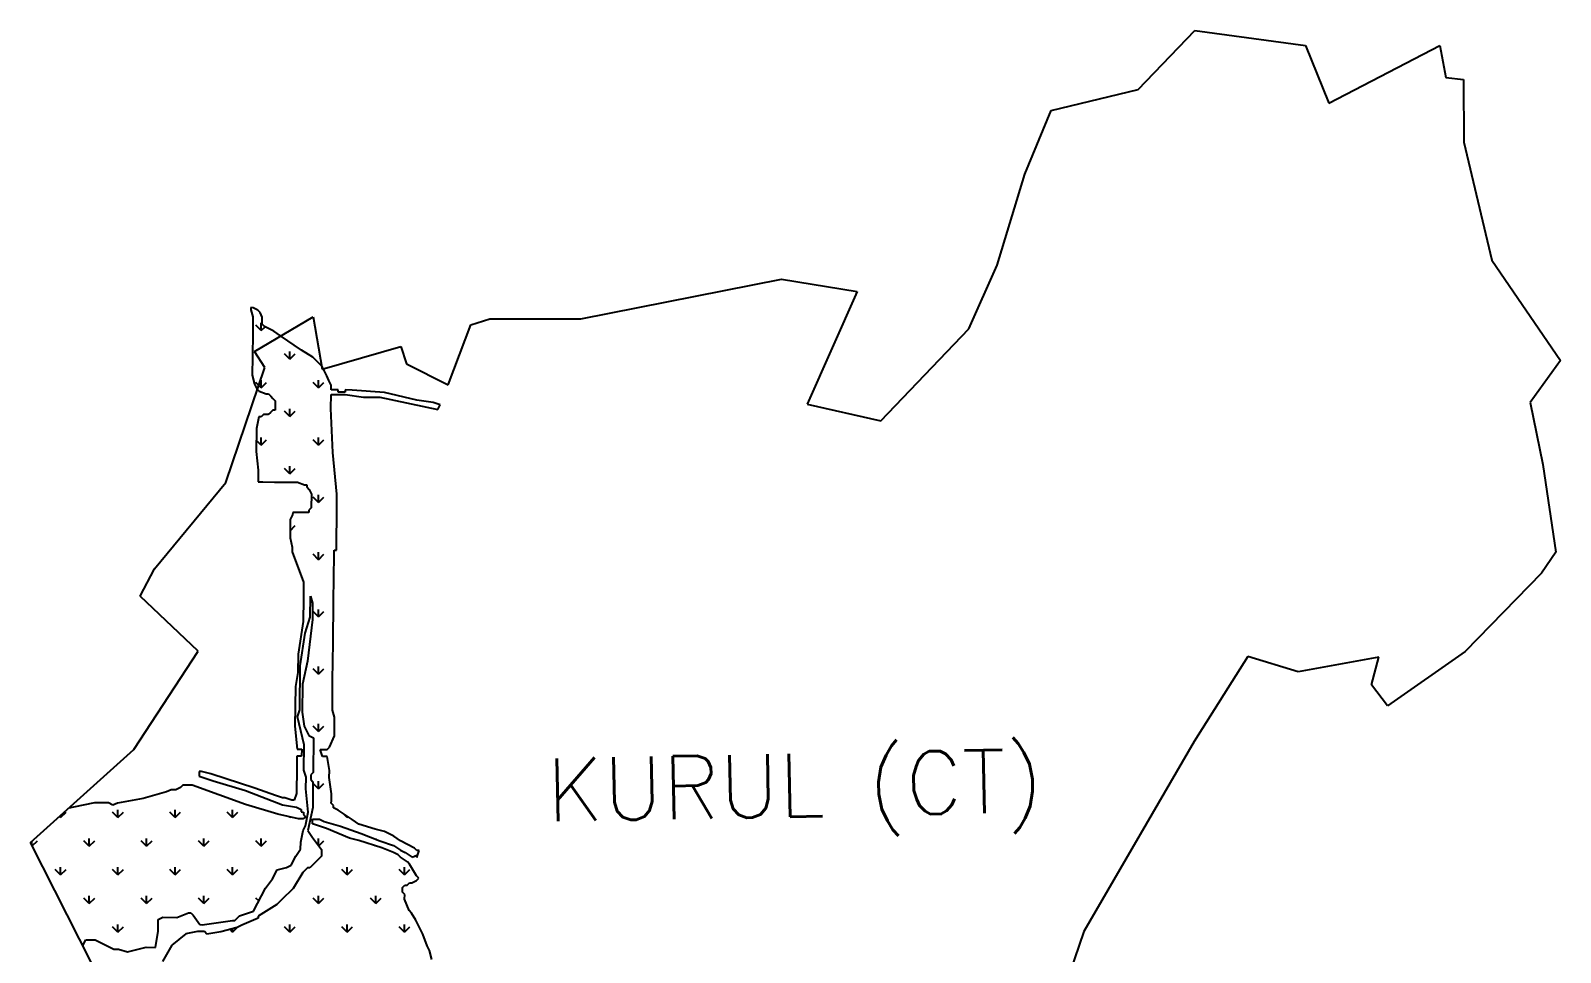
# Model space of a CAD drawing. Header units: metres. Extents: x 276738 to 279380, y 2061662 to 2064315.
# Drawn here: x 276738 to 279380, y 2062723 to 2064315 of the extents above; entities that cross this region are included whole.
import ezdxf

# ---------------------------------------------------------------- set-up
doc = ezdxf.new("R2010")
doc.units = ezdxf.units.M
doc.header["$MEASUREMENT"] = 0
for name, color, linetype in [('MANGROOVES', 112, 'Continuous'), ('village', 3, 'Continuous'), ('VILLAGE NAME', 250, 'Continuous')]:
    doc.layers.add(name, color=color, linetype=linetype)
doc.styles.get("Standard").update_dxf_attribs({"font": 'simplex.shx'})

msp = doc.modelspace()

# ---------------------------------------------------------------- linework, layer by layer
at = {"color": 3}
msp.add_line((277124.4, 2063760.8), (277225.8, 2063820.9), dxfattribs=at)
at = {"layer": 'MANGROOVES'}
for p, q in [((277122.2, 2063836.6), (277118.2, 2063836.7)), ((277118.2, 2063836.7), (277118.2, 2063832.7)), ((277118.2, 2063832.7), (277122, 2063820.6)), ((277122, 2063820.6), (277121.8, 2063796.5)), ((277130.2, 2063832.5), (277122.2, 2063836.6)), ((277134.2, 2063828.5), (277130.2, 2063832.5)), ((277138.1, 2063820.4), (277134.2, 2063828.5)), ((277138, 2063812.4), (277138.1, 2063820.4)), ((277121.7, 2063792.5), (277121.3, 2063752.4)), ((277121.8, 2063796.5), (277121.7, 2063792.5)), ((277137.9, 2063808.4), (277138, 2063812.4)), ((277141.9, 2063804.3), (277137.9, 2063808.4)), ((277149.9, 2063800.2), (277141.9, 2063804.3)), ((277157.9, 2063796.1), (277149.9, 2063800.2)), ((277169.8, 2063788), (277157.9, 2063796.1)), ((277205.6, 2063763.5), (277169.8, 2063788)), ((277225.6, 2063751.3), (277205.6, 2063763.5)), ((277121.3, 2063752.4), (277120.9, 2063720.3)), ((277241.4, 2063735.1), (277225.6, 2063751.3)), ((277120.9, 2063720.3), (277124.8, 2063704.2)), ((277245.4, 2063727), (277241.4, 2063735.1)), ((277249.3, 2063718.9), (277245.4, 2063727)), ((277253.2, 2063710.9), (277249.3, 2063718.9)), ((277257.1, 2063702.8), (277253.2, 2063710.9)), ((277124.8, 2063704.2), (277128.7, 2063696.2)), ((277128.7, 2063696.2), (277132.7, 2063692.1)), ((277132.7, 2063692.1), (277144.7, 2063688)), ((277144.7, 2063688), (277148.7, 2063687.9)), ((277148.7, 2063687.9), (277152.6, 2063683.9)), ((277152.6, 2063683.9), (277156.6, 2063679.8)), ((277256.7, 2063662.7), (277257, 2063686.8)), ((277257, 2063694.8), (277257.1, 2063702.8)), ((277261.1, 2063694.7), (277257, 2063694.8)), ((277257, 2063686.8), (277269, 2063686.6)), ((277269.1, 2063694.7), (277261.1, 2063694.7)), ((277269, 2063690.6), (277269.1, 2063694.7)), ((277281.1, 2063690.5), (277269, 2063690.6)), ((277269, 2063686.6), (277281, 2063686.5)), ((277281, 2063686.5), (277313.1, 2063682.1)), ((277293.1, 2063694.4), (277281.1, 2063694.5)), ((277281.1, 2063694.5), (277281.1, 2063690.5)), ((277349.2, 2063689.8), (277293.1, 2063694.4)), ((277405.2, 2063677.1), (277349.2, 2063689.8)), ((277156.4, 2063659.8), (277152.3, 2063655.8)), ((277160.4, 2063659.7), (277156.4, 2063659.8)), ((277156.6, 2063679.8), (277160.6, 2063675.8)), ((277160.5, 2063667.7), (277160.4, 2063663.7)), ((277160.4, 2063663.7), (277160.4, 2063659.7)), ((277160.6, 2063675.8), (277160.5, 2063671.8)), ((277160.5, 2063671.8), (277160.5, 2063667.7)), ((277259.9, 2063586.4), (277256.7, 2063662.7)), ((277313.1, 2063682.1), (277317.1, 2063682.1)), ((277317.1, 2063682.1), (277341.1, 2063681.8)), ((277341.1, 2063681.8), (277441.2, 2063660.7)), ((277433.3, 2063672.8), (277405.2, 2063677.1)), ((277445.3, 2063668.7), (277433.3, 2063672.8)), ((277441.2, 2063660.7), (277445.3, 2063668.7)), ((277132.2, 2063648), (277128, 2063628)), ((277136.2, 2063648), (277132.2, 2063648)), ((277140.3, 2063651.9), (277136.2, 2063648)), ((277148.3, 2063651.8), (277140.3, 2063651.9)), ((277152.3, 2063655.8), (277148.3, 2063651.8)), ((277128, 2063628), (277127.5, 2063587.9)), ((277127.5, 2063587.9), (277131.2, 2063555.7)), ((277267.1, 2063514.2), (277259.9, 2063586.4)), ((277131.2, 2063555.7), (277131, 2063539.7)), ((277131, 2063539.7), (277131, 2063535.7)), ((277131, 2063535.7), (277135, 2063535.6)), ((277135, 2063535.6), (277139, 2063535.6)), ((277139, 2063535.6), (277159.1, 2063535.4)), ((277159.1, 2063535.4), (277179.1, 2063535.2)), ((277179.1, 2063535.2), (277191.1, 2063535)), ((277191.1, 2063535), (277199.2, 2063535)), ((277199.2, 2063535), (277211.1, 2063530.8)), ((277211.1, 2063530.8), (277215.2, 2063530.8)), ((277215.2, 2063530.8), (277215.1, 2063526.8)), ((277215.1, 2063526.8), (277219.1, 2063522.7)), ((277219.1, 2063522.7), (277223, 2063514.6)), ((277223, 2063514.6), (277222.7, 2063490.6)), ((277266.8, 2063486.1), (277267, 2063502.1)), ((277267, 2063506.1), (277267.1, 2063510.1)), ((277267, 2063502.1), (277267, 2063506.1)), ((277267.1, 2063510.1), (277267.1, 2063514.2)), ((277190.5, 2063478.9), (277186.4, 2063470.9)), ((277190.6, 2063482.9), (277190.5, 2063478.9)), ((277194.6, 2063482.9), (277190.6, 2063482.9)), ((277198.6, 2063482.8), (277194.6, 2063482.9)), ((277202.6, 2063482.8), (277198.6, 2063482.8)), ((277206.6, 2063482.7), (277202.6, 2063482.8)), ((277210.6, 2063482.7), (277206.6, 2063482.7)), ((277214.6, 2063482.6), (277210.6, 2063482.7)), ((277218.6, 2063482.6), (277214.6, 2063482.6)), ((277218.7, 2063486.6), (277218.6, 2063482.6)), ((277222.7, 2063490.6), (277218.7, 2063486.6)), ((277266.6, 2063462), (277266.8, 2063486.1)), ((277186.4, 2063466.9), (277186.1, 2063438.8)), ((277186.4, 2063470.9), (277186.4, 2063466.9)), ((277266.2, 2063425.9), (277266.4, 2063450)), ((277266.4, 2063450), (277266.6, 2063462)), ((277186.1, 2063438.8), (277189.9, 2063422.7)), ((277189.9, 2063422.7), (277189.8, 2063414.7)), ((277266.1, 2063417.9), (277266.2, 2063425.9)), ((277189.8, 2063414.7), (277209.3, 2063362.3)), ((277261.1, 2063329.7), (277262, 2063409.9)), ((277262, 2063409.9), (277262.1, 2063417.9)), ((277262.1, 2063417.9), (277266.1, 2063417.9)), ((277209.3, 2063362.3), (277209, 2063334.3)), ((277209, 2063334.3), (277208.6, 2063294.2)), ((277220.7, 2063302.1), (277221.1, 2063338.2)), ((277221.1, 2063338.2), (277225, 2063326.1)), ((277225, 2063326.1), (277224.7, 2063298)), ((277260.3, 2063257.5), (277261.1, 2063329.7)), ((277208.6, 2063294.2), (277200, 2063238.1)), ((277212.4, 2063274.1), (277220.7, 2063302.1)), ((277224.7, 2063298), (277215.9, 2063225.9)), ((277203.7, 2063218), (277212.4, 2063274.1)), ((277200, 2063238.1), (277199.6, 2063206)), ((277259.6, 2063193.3), (277260.3, 2063257.5)), ((277203.5, 2063193.9), (277203.7, 2063218)), ((277215.9, 2063225.9), (277207.4, 2063185.9)), ((277195.3, 2063182), (277194.6, 2063113.8)), ((277199.6, 2063206), (277195.3, 2063182)), ((277203.2, 2063165.9), (277203.5, 2063193.9)), ((277207.4, 2063185.9), (277206.9, 2063137.7)), ((277259.1, 2063141.2), (277259.6, 2063193.3)), ((277202.9, 2063141.8), (277203.2, 2063165.9)), ((277198.8, 2063129.8), (277202.9, 2063141.8)), ((277210.3, 2063081.5), (277198.8, 2063129.8)), ((277206.9, 2063137.7), (277210.6, 2063113.6)), ((277262.9, 2063129.1), (277259.1, 2063141.2)), ((277262.8, 2063117.1), (277262.9, 2063129.1)), ((277194.6, 2063113.8), (277198.2, 2063073.6)), ((277210.6, 2063113.6), (277218.5, 2063097.5)), ((277262.6, 2063101), (277262.8, 2063117.1)), ((277209.8, 2063037.4), (277210.3, 2063081.5)), ((277218.5, 2063097.5), (277226.5, 2063093.4)), ((277226.5, 2063093.4), (277225.8, 2063033.2)), ((277250.3, 2063073.1), (277254.4, 2063077)), ((277254.4, 2063077), (277262.6, 2063097)), ((277262.6, 2063097), (277262.6, 2063101)), ((277198, 2063061.6), (277197.7, 2063033.5)), ((277206.1, 2063061.5), (277198, 2063061.6)), ((277198.2, 2063073.6), (277206.2, 2063073.6)), ((277206.2, 2063073.6), (277206.1, 2063061.5)), ((277242.2, 2063061.1), (277238.3, 2063073.2)), ((277238.3, 2063073.2), (277250.3, 2063073.1)), ((277250.2, 2063061), (277242.2, 2063061.1)), ((277253.9, 2063036.9), (277250.2, 2063061)), ((277029.3, 2063031.3), (277029.2, 2063027.3)), ((277029.2, 2063027.3), (277053.2, 2063019.1)), ((277033.3, 2063035.3), (277029.3, 2063035.4)), ((277029.3, 2063035.4), (277029.3, 2063031.3)), ((277049.3, 2063031.1), (277033.3, 2063035.3)), ((277125.2, 2063006.2), (277049.3, 2063031.1)), ((277197.7, 2063033.5), (277197.4, 2063005.5)), ((277213.7, 2063025.3), (277209.8, 2063037.4)), ((277213.5, 2063005.3), (277213.7, 2063025.3)), ((277221.8, 2063029.3), (277221.7, 2063021.2)), ((277225.8, 2063033.2), (277221.8, 2063029.3)), ((277253.8, 2063024.9), (277253.9, 2063036.9)), ((277257.5, 2062996.8), (277253.8, 2063024.9)), ((276972.8, 2062999.9), (276932.5, 2062988.3)), ((276980.8, 2063003.8), (276972.8, 2062999.9)), ((276988.9, 2063003.7), (276980.8, 2063003.8)), ((276996.9, 2063007.6), (276988.9, 2063003.7)), ((277001, 2063011.6), (276996.9, 2063007.6)), ((277013, 2063011.5), (277001, 2063011.6)), ((277017, 2063011.4), (277013, 2063011.5)), ((277108.9, 2062978.3), (277017, 2063011.4)), ((277053.2, 2063019.1), (277109.2, 2063002.4)), ((277109.2, 2063002.4), (277173.1, 2062977.6)), ((277161.2, 2062993.8), (277125.2, 2063006.2)), ((277197.3, 2062997.4), (277193.2, 2062985.4)), ((277197.4, 2063005.5), (277197.3, 2062997.4)), ((277217.1, 2062965.1), (277213.5, 2063005.3)), ((277221.7, 2063021.2), (277225.6, 2063017.2)), ((277225.6, 2063017.2), (277225.2, 2062973.1)), ((277257.4, 2062984.7), (277257.5, 2062996.8)), ((276812, 2062973.5), (276803.8, 2062971.8)), ((276848.2, 2062981.2), (276812, 2062973.5)), ((276852.2, 2062981.1), (276848.2, 2062981.2)), ((276856.2, 2062981.1), (276852.2, 2062981.1)), ((276864.3, 2062981), (276856.2, 2062981.1)), ((276872.3, 2062980.9), (276864.3, 2062981)), ((276880.3, 2062976.8), (276872.3, 2062980.9)), ((276888.3, 2062980.7), (276880.3, 2062976.8)), ((276932.5, 2062988.3), (276888.3, 2062980.7)), ((277164.9, 2062961.7), (277108.9, 2062978.3)), ((277173.2, 2062989.7), (277161.2, 2062993.8)), ((277173.1, 2062977.6), (277197.1, 2062973.4)), ((277177.2, 2062989.6), (277173.2, 2062989.7)), ((277189.2, 2062985.5), (277177.2, 2062989.6)), ((277193.2, 2062985.4), (277189.2, 2062985.5)), ((277197.1, 2062973.4), (277205.1, 2062969.3)), ((277225.2, 2062973.1), (277216.7, 2062933)), ((277257.3, 2062980.7), (277257.4, 2062984.7)), ((277261.3, 2062976.7), (277257.3, 2062980.7)), ((277261.3, 2062972.7), (277261.3, 2062976.7)), ((277269.2, 2062968.6), (277261.3, 2062972.7)), ((277200.9, 2062953.3), (277164.9, 2062961.7)), ((277204.9, 2062953.2), (277200.9, 2062953.3)), ((277208.9, 2062953.2), (277204.9, 2062953.2)), ((277205.1, 2062969.3), (277205, 2062965.3)), ((277205, 2062965.3), (277209, 2062965.2)), ((277213, 2062957.1), (277208.9, 2062953.2)), ((277209, 2062965.2), (277209, 2062961.2)), ((277209, 2062961.2), (277213, 2062957.1)), ((277212.8, 2062941.1), (277217.1, 2062965.1)), ((277224.9, 2062945), (277224.9, 2062953)), ((277224.9, 2062953), (277229, 2062953)), ((277248.8, 2062936.7), (277224.9, 2062945)), ((277229, 2062953), (277233, 2062952.9)), ((277233, 2062952.9), (277237, 2062952.9)), ((277237, 2062952.9), (277245, 2062948.8)), ((277245, 2062948.8), (277272.9, 2062940.5)), ((277293.1, 2062952.3), (277269.2, 2062968.6)), ((277305.1, 2062944.1), (277293.1, 2062952.3)), ((277333, 2062935.8), (277305.1, 2062944.1)), ((277204.5, 2062913.1), (277208.7, 2062933.1)), ((277208.7, 2062933.1), (277212.8, 2062941.1)), ((277216.7, 2062933), (277224.6, 2062920.9)), ((277224.6, 2062920.9), (277240.4, 2062900.7)), ((277288.8, 2062920.2), (277248.8, 2062936.7)), ((277272.9, 2062940.5), (277308.9, 2062928)), ((277304.8, 2062916), (277288.8, 2062920.2)), ((277308.9, 2062928), (277340.9, 2062915.6)), ((277349, 2062931.6), (277333, 2062935.8)), ((277365, 2062923.4), (277349, 2062931.6)), ((277376.9, 2062915.3), (277365, 2062923.4)), ((277196.2, 2062889.1), (277204.3, 2062901.1)), ((277204.3, 2062901.1), (277204.5, 2062913.1)), ((277240.4, 2062900.7), (277240.3, 2062888.7)), ((277344.7, 2062903.6), (277304.8, 2062916)), ((277340.9, 2062915.6), (277364.8, 2062907.4)), ((277364.7, 2062895.3), (277344.7, 2062903.6)), ((277372.7, 2062891.2), (277364.7, 2062895.3)), ((277364.8, 2062907.4), (277376.8, 2062899.2)), ((277376.6, 2062887.2), (277372.7, 2062891.2)), ((277376.8, 2062899.2), (277384.7, 2062895.1)), ((277400.9, 2062903), (277376.9, 2062915.3)), ((277384.7, 2062895.1), (277396.7, 2062887)), ((277404.8, 2062898.9), (277400.9, 2062903)), ((277404.7, 2062886.9), (277408.9, 2062898.9)), ((277408.9, 2062898.9), (277404.8, 2062898.9)), ((277155.6, 2062849.5), (277163.8, 2062865.4)), ((277163.8, 2062865.4), (277179.9, 2062869.3)), ((277179.9, 2062869.3), (277188, 2062873.2)), ((277188, 2062873.2), (277196.2, 2062889.1)), ((277216, 2062868.9), (277207.9, 2062860.9)), ((277220, 2062868.8), (277216, 2062868.9)), ((277228.1, 2062876.8), (277220, 2062868.8)), ((277240.3, 2062888.7), (277228.1, 2062876.8)), ((277388.6, 2062879), (277376.6, 2062887.2)), ((277392.6, 2062875), (277388.6, 2062879)), ((277404.4, 2062854.8), (277392.6, 2062875)), ((277396.7, 2062887), (277404.8, 2062890.9)), ((277404.8, 2062890.9), (277404.7, 2062886.9)), ((277143.4, 2062833.5), (277155.6, 2062849.5)), ((277207.9, 2062860.9), (277191.6, 2062833)), ((277380.1, 2062835), (277384.1, 2062839)), ((277384.1, 2062839), (277388.2, 2062838.9)), ((277388.2, 2062838.9), (277392.2, 2062842.9)), ((277392.2, 2062842.9), (277396.2, 2062842.8)), ((277396.2, 2062842.8), (277404.3, 2062846.8)), ((277404.3, 2062846.8), (277408.3, 2062850.7)), ((277408.3, 2062850.7), (277404.4, 2062854.8)), ((277122.9, 2062793.7), (277143.4, 2062833.5)), ((277171.3, 2062813.2), (277163.2, 2062805.3)), ((277191.6, 2062833), (277171.3, 2062813.2)), ((277380, 2062827), (277380.1, 2062835)), ((277384, 2062822.9), (277380, 2062827)), ((277383.9, 2062814.9), (277384, 2062822.9)), ((277391.7, 2062794.8), (277383.9, 2062814.9)), ((276990.5, 2062783.1), (277010.6, 2062790.9)), ((277010.6, 2062790.9), (277014.6, 2062790.8)), ((277014.6, 2062790.8), (277018.6, 2062786.8)), ((277018.6, 2062786.8), (277030.4, 2062770.6)), ((277090.7, 2062778), (277098.8, 2062785.9)), ((277098.8, 2062785.9), (277122.9, 2062793.7)), ((277130.9, 2062785.5), (277130.8, 2062781.5)), ((277163.2, 2062805.3), (277130.9, 2062785.5)), ((277395.7, 2062790.7), (277391.7, 2062794.8)), ((277403.5, 2062778.6), (277395.7, 2062790.7)), ((276953.8, 2062731.3), (276958.1, 2062759.3)), ((276958.1, 2062759.3), (276958.3, 2062779.4)), ((276958.3, 2062779.4), (276966.4, 2062783.3)), ((276966.4, 2062783.3), (276990.5, 2062783.1)), ((277030.4, 2062770.6), (277034.5, 2062770.5)), ((277034.5, 2062770.5), (277086.7, 2062778)), ((277094.6, 2062765.9), (277066.4, 2062758.2)), ((277086.7, 2062778), (277090.7, 2062778)), ((277102.6, 2062769.8), (277094.6, 2062765.9)), ((277130.8, 2062781.5), (277102.6, 2062769.8)), ((277407.5, 2062770.5), (277403.5, 2062778.6)), ((277415.3, 2062754.4), (277407.5, 2062770.5)), ((276828.4, 2062734.4), (276833.6, 2062744.6)), ((276833.6, 2062744.6), (276849.7, 2062744.5)), ((276849.7, 2062744.5), (276881.6, 2062728.1)), ((276981.9, 2062735), (276965.6, 2062707.1)), ((277006.2, 2062754.8), (276981.9, 2062735)), ((277026.3, 2062758.6), (277006.2, 2062754.8)), ((277038.3, 2062758.5), (277026.3, 2062758.6)), ((277042.3, 2062754.4), (277038.3, 2062758.5)), ((277066.4, 2062758.2), (277042.3, 2062754.4)), ((277423.1, 2062734.2), (277415.3, 2062754.4)), ((277427, 2062726.2), (277423.1, 2062734.2)), ((276881.6, 2062728.1), (276889.6, 2062728)), ((276889.6, 2062728), (276905.6, 2062723.8)), ((276905.6, 2062723.8), (276937.8, 2062731.5)), ((276937.8, 2062731.5), (276953.8, 2062731.3)), ((277430.9, 2062710.1), (277427, 2062726.2))]:
    msp.add_line(p, q, dxfattribs=at)
at = {"layer": 'MANGROOVES', "linetype": 'Continuous'}
for p, q in [((277136.4, 2063797.2), (277127.1, 2063806.5)), ((277136.4, 2063797.2), (277136.4, 2063810.3)), ((277136.4, 2063797.2), (277143, 2063803.8)), ((277185.9, 2063747.7), (277176.6, 2063757)), ((277185.9, 2063747.7), (277185.9, 2063760.8)), ((277185.9, 2063747.7), (277195.1, 2063757)), ((277136.4, 2063698.2), (277136.4, 2063711.3)), ((277235.4, 2063698.2), (277235.4, 2063711.3)), ((277136.4, 2063698.2), (277127.1, 2063707.5)), ((277136.4, 2063698.2), (277145.6, 2063707.5)), ((277235.4, 2063698.2), (277226.1, 2063707.5)), ((277235.4, 2063698.2), (277244.6, 2063707.5)), ((277185.9, 2063648.7), (277176.6, 2063658)), ((277185.9, 2063648.7), (277185.9, 2063661.8)), ((277185.9, 2063648.7), (277195.1, 2063658)), ((277136.4, 2063599.2), (277127.8, 2063607.8)), ((277136.4, 2063599.2), (277136.4, 2063612.3)), ((277136.4, 2063599.2), (277145.6, 2063608.5)), ((277235.4, 2063599.2), (277226.1, 2063608.5)), ((277235.4, 2063599.2), (277235.4, 2063612.3)), ((277235.4, 2063599.2), (277244.6, 2063608.5)), ((277185.9, 2063549.7), (277176.6, 2063559)), ((277185.9, 2063549.7), (277185.9, 2063562.8)), ((277185.9, 2063549.7), (277195.1, 2063559)), ((277235.4, 2063500.2), (277226.1, 2063509.5)), ((277235.4, 2063500.2), (277235.4, 2063513.3)), ((277235.4, 2063500.2), (277244.6, 2063509.5)), ((277186.2, 2063451.1), (277195.1, 2063460)), ((277235.4, 2063401.2), (277226.1, 2063410.5)), ((277235.4, 2063401.2), (277235.4, 2063414.4)), ((277235.4, 2063401.2), (277244.6, 2063410.5)), ((277235.4, 2063302.2), (277235.4, 2063315.4)), ((277235.4, 2063302.2), (277226.1, 2063311.5)), ((277235.4, 2063302.2), (277244.6, 2063311.5)), ((277235.4, 2063203.2), (277226.1, 2063212.5)), ((277235.4, 2063203.2), (277235.4, 2063216.4)), ((277235.4, 2063203.2), (277244.6, 2063212.5)), ((277195.1, 2063163), (277195.1, 2063163)), ((277235.4, 2063104.2), (277226.1, 2063113.5)), ((277235.4, 2063104.2), (277235.4, 2063117.4)), ((277235.4, 2063104.2), (277244.6, 2063113.5)), ((277235.4, 2063005.2), (277226.1, 2063014.5)), ((277235.4, 2063005.2), (277235.4, 2063018.4)), ((277235.4, 2063005.2), (277244.6, 2063014.5)), ((276789.9, 2062955.7), (276788.1, 2062957.6)), ((276789.9, 2062955.7), (276799.2, 2062965)), ((276789.9, 2062955.8), (276789.9, 2062959.2)), ((276888.9, 2062955.7), (276879.6, 2062965)), ((276888.9, 2062955.8), (276888.9, 2062968.9)), ((276888.9, 2062955.7), (276898.2, 2062965)), ((276987.9, 2062955.7), (276978.6, 2062965)), ((276987.9, 2062955.8), (276987.9, 2062968.9)), ((276987.9, 2062955.7), (276997.1, 2062965)), ((277086.9, 2062955.7), (277077.6, 2062965)), ((277086.9, 2062955.8), (277086.9, 2062968.9)), ((277086.9, 2062955.7), (277096.1, 2062965)), ((277185.9, 2062955.7), (277184.5, 2062957.1)), ((277185.9, 2062955.8), (277185.9, 2062956.8)), ((277185.9, 2062955.7), (277186.7, 2062956.6)), ((277284.9, 2062955.7), (277278, 2062962.6)), ((277284.9, 2062955.8), (277284.9, 2062957.9)), ((277284.9, 2062955.7), (277286.1, 2062957)), ((276839.4, 2062906.3), (276839.4, 2062919.4)), ((276938.4, 2062906.3), (276938.4, 2062919.4)), ((277037.4, 2062906.3), (277037.4, 2062919.4)), ((277136.4, 2062906.3), (277136.4, 2062919.4)), ((277235.4, 2062907.2), (277235.4, 2062919.4)), ((277334.4, 2062918.2), (277334.4, 2062919.4)), ((276740.4, 2062907.8), (276740.4, 2062914.6)), ((276740.9, 2062906.8), (276749.7, 2062915.5)), ((276839.4, 2062906.3), (276830.1, 2062915.5)), ((276839.4, 2062906.3), (276848.7, 2062915.5)), ((276938.4, 2062906.3), (276929.1, 2062915.5)), ((276938.4, 2062906.3), (276947.7, 2062915.5)), ((277037.4, 2062906.3), (277028.1, 2062915.5)), ((277037.4, 2062906.3), (277046.6, 2062915.5)), ((277136.4, 2062906.3), (277127.1, 2062915.5)), ((277136.4, 2062906.3), (277145.6, 2062915.5)), ((277235.8, 2062906.7), (277244.6, 2062915.5)), ((277334.4, 2062906.3), (277333.5, 2062907.1)), ((277334.4, 2062906.3), (277334.4, 2062906.8)), ((277334.4, 2062906.3), (277334.8, 2062906.7)), ((277343, 2062914.9), (277343.6, 2062915.5)), ((276789.9, 2062856.8), (276780.6, 2062866)), ((276789.9, 2062856.8), (276789.9, 2062869.9)), ((276789.9, 2062856.8), (276799.2, 2062866)), ((276888.9, 2062856.8), (276879.6, 2062866)), ((276888.9, 2062856.8), (276888.9, 2062869.9)), ((276888.9, 2062856.8), (276898.2, 2062866)), ((276987.9, 2062856.8), (276978.6, 2062866)), ((276987.9, 2062856.8), (276987.9, 2062869.9)), ((276987.9, 2062856.8), (276997.1, 2062866)), ((277086.9, 2062856.8), (277077.6, 2062866)), ((277086.9, 2062856.8), (277086.9, 2062869.9)), ((277086.9, 2062856.8), (277096.1, 2062866)), ((277284.9, 2062856.8), (277275.6, 2062866)), ((277284.9, 2062856.8), (277284.9, 2062869.9)), ((277284.9, 2062856.8), (277294.1, 2062866)), ((277383.8, 2062856.8), (277374.6, 2062866)), ((277383.8, 2062856.8), (277383.8, 2062869.9)), ((277383.8, 2062856.8), (277393.1, 2062866)), ((276839.4, 2062807.3), (276830.1, 2062816.5)), ((276839.4, 2062807.3), (276839.4, 2062820.4)), ((276839.4, 2062807.3), (276848.7, 2062816.5)), ((276938.4, 2062807.3), (276929.1, 2062816.5)), ((276938.4, 2062807.3), (276938.4, 2062820.4)), ((276938.4, 2062807.3), (276947.7, 2062816.5)), ((277037.4, 2062807.3), (277028.1, 2062816.5)), ((277037.4, 2062807.3), (277037.4, 2062820.4)), ((277037.4, 2062807.3), (277046.6, 2062816.5)), ((277132.1, 2062811.5), (277127.1, 2062816.5)), ((277136.4, 2062819.8), (277136.4, 2062820.4)), ((277235.4, 2062807.3), (277226.1, 2062816.5)), ((277235.4, 2062807.3), (277235.4, 2062820.4)), ((277235.4, 2062807.3), (277244.6, 2062816.5)), ((277334.4, 2062807.3), (277325.1, 2062816.5)), ((277334.4, 2062807.3), (277334.4, 2062820.4)), ((277334.4, 2062807.3), (277343.6, 2062816.5)), ((276888.9, 2062757.8), (276879.6, 2062767)), ((276888.9, 2062757.8), (276888.9, 2062770.9)), ((276888.9, 2062757.8), (276898.2, 2062767)), ((277086.9, 2062757.8), (277082.1, 2062762.5)), ((277086.9, 2062757.8), (277095.4, 2062766.3)), ((277086.9, 2062757.8), (277086.9, 2062763.8)), ((277185.9, 2062757.8), (277176.6, 2062767)), ((277185.9, 2062757.8), (277185.9, 2062770.9)), ((277185.9, 2062757.8), (277195.1, 2062767)), ((277284.9, 2062757.8), (277275.6, 2062767)), ((277284.9, 2062757.8), (277284.9, 2062770.9)), ((277284.9, 2062757.8), (277294.1, 2062767)), ((277383.8, 2062757.8), (277374.6, 2062767)), ((277383.8, 2062757.8), (277383.8, 2062770.9)), ((277383.8, 2062757.8), (277393.1, 2062767))]:
    msp.add_line(p, q, dxfattribs=at)
at = {"layer": 'village', "color": 3}
for p, q in [((278650.5, 2064213.6), (278748.3, 2064315.4)), ((278748.3, 2064315.4), (278939.7, 2064289.6)), ((278939.7, 2064289.6), (278980, 2064189.9)), ((278980, 2064189.9), (279171.4, 2064289.7)), ((279171.4, 2064289.7), (279182.1, 2064234.1)), ((278500.5, 2064177.2), (278650.5, 2064213.6)), ((279182.1, 2064234.1), (279212.1, 2064231.1)), ((279212.1, 2064231.1), (279213, 2064122.9)), ((278455, 2064067.5), (278500.5, 2064177.2)), ((279213, 2064122.9), (279261.4, 2063918.7)), ((278407.1, 2063910.1), (278455, 2064067.5)), ((278358.2, 2063800.3), (278407.1, 2063910.1)), ((279261.4, 2063918.7), (279379.7, 2063745.5)), ((277688, 2063817.2), (278034.6, 2063886)), ((278034.6, 2063886), (278165.1, 2063864.7)), ((278165.1, 2063864.7), (278078.9, 2063669.8)), ((277225.8, 2063820.9), (277241.6, 2063730.2)), ((277498.1, 2063806.9), (277531.2, 2063817.4)), ((277531.2, 2063817.4), (277688, 2063817.2)), ((277458.9, 2063703.1), (277498.1, 2063806.9)), ((278206.4, 2063641.4), (278358.2, 2063800.3)), ((277241.6, 2063730.2), (277377.3, 2063769.5)), ((277377.3, 2063769.5), (277387.3, 2063739.8)), ((277142.4, 2063733.2), (277124.4, 2063760.8)), ((277387.3, 2063739.8), (277458.9, 2063703.1)), ((279379.7, 2063745.5), (279327.4, 2063672.7)), ((277075.3, 2063534.4), (277142.4, 2063733.2)), ((278078.9, 2063669.8), (278206.4, 2063641.4)), ((279327.4, 2063672.7), (279349.3, 2063565.7)), ((279349.3, 2063565.7), (279372, 2063414.1)), ((276951.9, 2063385.2), (277075.3, 2063534.4)), ((279372, 2063414.1), (279347.1, 2063377.7)), ((276927, 2063338.4), (276951.9, 2063385.2)), ((279347.1, 2063377.7), (279215, 2063242.7)), ((277027.5, 2063243.2), (276927, 2063338.4)), ((276916.2, 2063073.2), (277027.5, 2063243.2)), ((279215, 2063242.7), (279081.3, 2063148.8)), ((278839.7, 2063233.7), (278747.4, 2063087.1)), ((278926.7, 2063207.3), (278839.7, 2063233.7)), ((279066.2, 2063233), (278926.7, 2063207.3)), ((279053.4, 2063185.1), (279066.2, 2063233)), ((279081.3, 2063148.8), (279053.4, 2063185.1)), ((278747.4, 2063087.1), (278556.9, 2062759)), ((276738, 2062912.5), (276916.2, 2063073.2)), ((277015.4, 2062365.6), (276738, 2062912.5)), ((278556.9, 2062759), (278503.7, 2062604.5))]:
    msp.add_line(p, q, dxfattribs=at)

# ---------------------------------------------------------------- texts
at = {"layer": 'VILLAGE NAME'}
msp.add_text('KURUL (CT)', height=108.75, rotation=1.1028, dxfattribs=at).set_placement((277630.2, 2062948.8))

doc.saveas('drawing.dxf')
